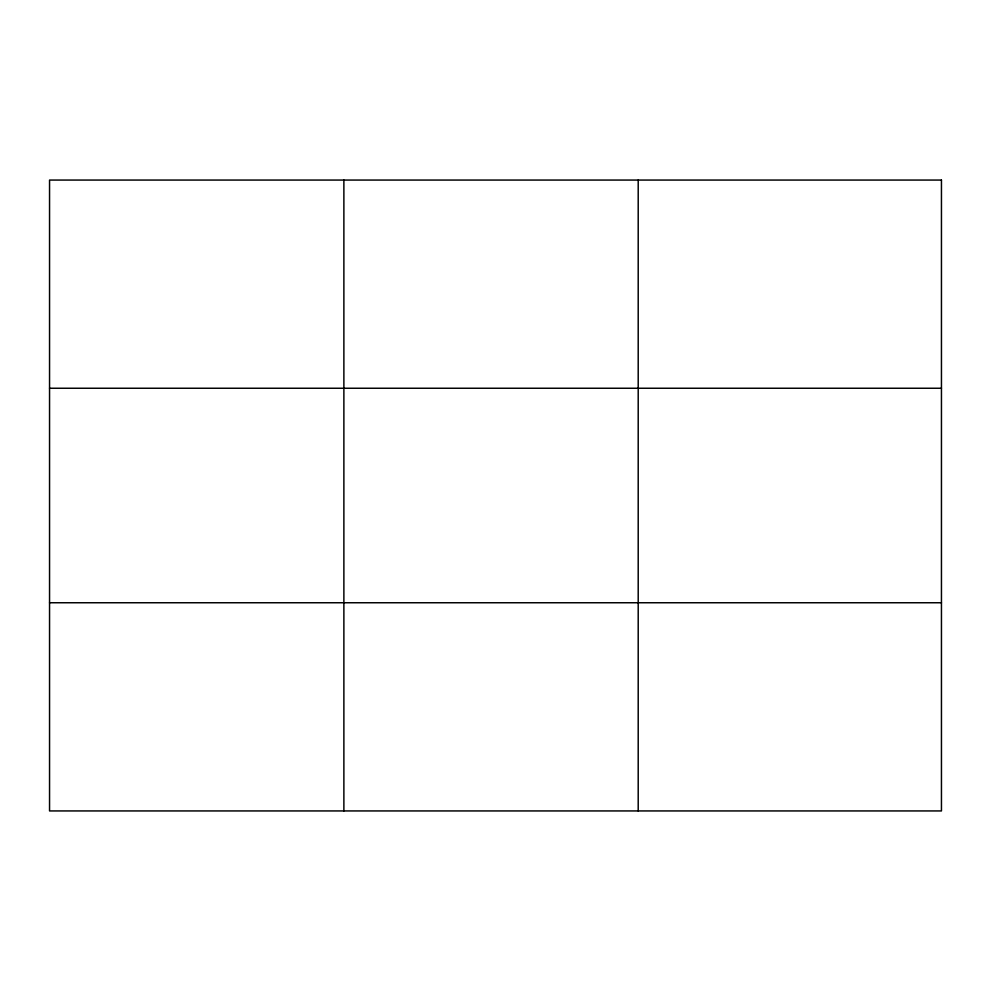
<?xml version="1.0" encoding="UTF-8"?>
<svg xmlns="http://www.w3.org/2000/svg" width="991" height="991" viewBox="0 0 991 991"><rect width="100%" height="100%" fill="white"/><g stroke="black" fill="none" stroke-linecap="round" stroke-linejoin="round"><path stroke-width="1.49" d="M343.877 810.935L343.877 180.065M638.204 810.935L638.204 180.065M49.55 388.249L941.45 388.249M49.55 602.751L941.45 602.751M941.45 180.065L941.45 810.935L49.55 810.935L49.55 180.065L941.45 180.065"/></g></svg>
